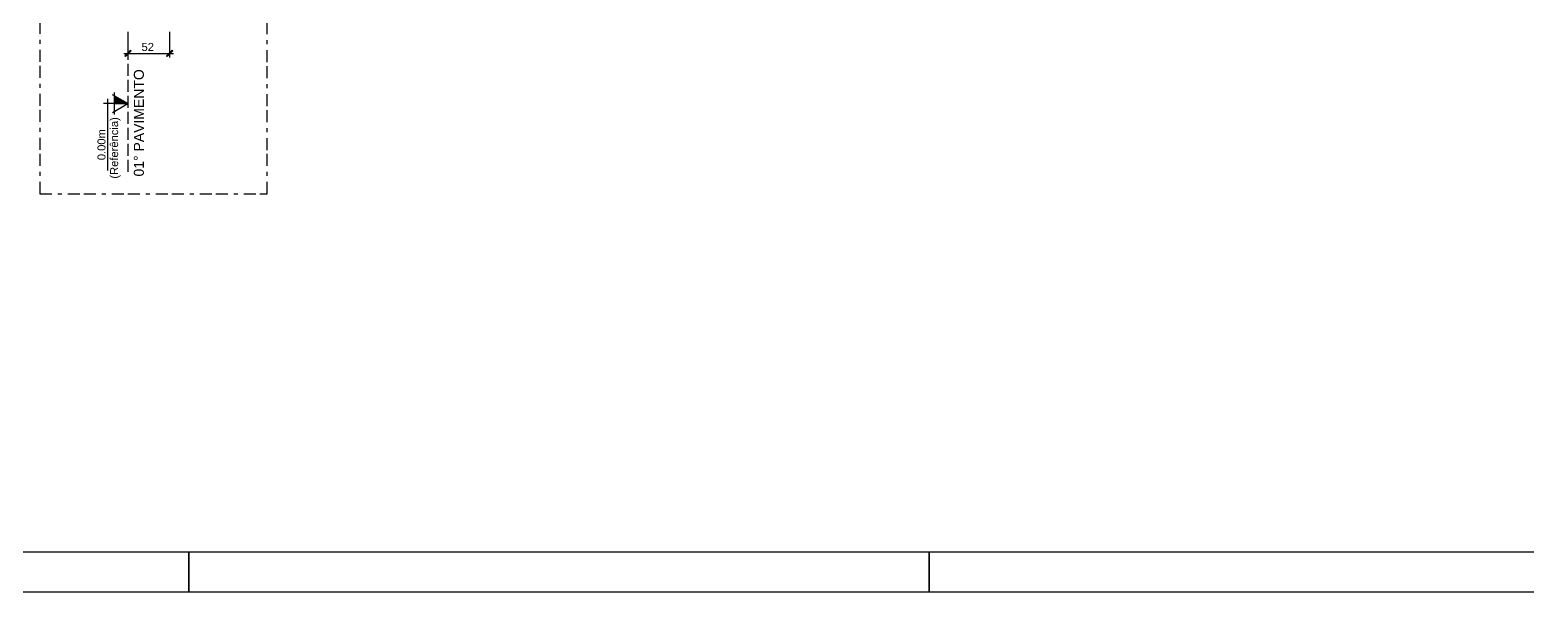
# Model space of a CAD drawing. Extents: x 0 to 119, y 0 to 84.
# Drawn here: x 59.43 to 96.84, y 0 to 14.06 of the extents above; entities that cross this region are included whole.
import ezdxf

# ---------------------------------------------------------------- set-up
doc = ezdxf.new("R2010")
doc.units = 0
doc.linetypes.add('ESTILO_TQS_0003', pattern=[0.92, 0.3, -0.15, 0.02, -0.15, 0.3])
doc.linetypes.add('ESTILO_TQS_0005', pattern=[0.4, 0.3, -0.1])
for name, color, linetype in [('1', 1, 'CONTINUOUS'), ('2', 2, 'CONTINUOUS'), ('7', 7, 'CONTINUOUS')]:
    doc.layers.add(name, color=color, linetype=linetype)
doc.styles.add('TQS_ARIAL', font='arial.ttf')

msp = doc.modelspace()

# ---------------------------------------------------------------- linework, layer by layer
at = {"layer": '1', "linetype": 'CONTINUOUS'}
for p, q in [((61.873702, 14.006398), (61.873702, 13.370813)), ((62.913702, 14.006398), (62.913702, 13.370813)), ((61.773702, 13.470813), (63.013702, 13.470813))]:
    msp.add_line(p, q, dxfattribs=at)
at = {"layer": '1', "linetype": 'ESTILO_TQS_0005'}
msp.add_line((61.873702, 14.006398), (61.873702, 10.421078), dxfattribs=at)
at = {"layer": '1', "linetype": 'CONTINUOUS'}
for points in [[(118.900085, 59.400046), (118.900085, 29.700046), (117.900085, 29.700046), (118.900085, 29.700046), (118.900085, 0.000046), (100.400085, 0.000046), (100.400085, 1.000046), (100.400085, 0.000046), (81.900085, 0.000046), (81.900085, 1.000046), (81.900085, 0.000046), (63.400085, 0.000046), (63.400085, 1.000046), (63.400085, 0.000046), (44.900085, 0.000046)], [(61.811819, 13.391252), (61.954724, 13.534158), (61.937047, 13.551835), (61.794141, 13.40893), (61.811819, 13.391252)], [(62.851819, 13.391252), (62.994724, 13.534158), (62.977047, 13.551835), (62.834141, 13.40893), (62.851819, 13.391252)], [(61.873702, 12.213738), (61.540369, 12.402945), (61.540369, 12.214031), (61.873702, 12.213738)]]:
    msp.add_lwpolyline(points, dxfattribs=at)
for points in [[(61.811819, 13.391252), (61.937047, 13.551835), (61.794141, 13.40893)], [(61.811819, 13.391252), (61.954724, 13.534158), (61.937047, 13.551835)], [(62.851819, 13.391252), (62.977047, 13.551835), (62.834141, 13.40893)], [(62.851819, 13.391252), (62.994724, 13.534158), (62.977047, 13.551835)], [(61.811819, 13.391252), (61.794141, 13.40893), (61.811819, 13.391252)], [(62.851819, 13.391252), (62.834141, 13.40893), (62.851819, 13.391252)], [(61.873702, 12.213738), (61.540369, 12.402945), (61.540369, 12.214031)], [(61.873702, 12.213738), (61.540369, 12.214031), (61.873702, 12.213738)]]:
    msp.add_solid(points, dxfattribs=at)
at = {"layer": '2', "linetype": 'CONTINUOUS'}
for p, q in [((61.873702, 12.213738), (61.489403, 12.431874)), ((61.540369, 11.939091), (61.540369, 12.48897)), ((61.873702, 12.213738), (61.260527, 12.213738)), ((61.373702, 10.543929), (61.373702, 12.335294)), ((61.489403, 11.995602), (61.873702, 12.213738))]:
    msp.add_line(p, q, dxfattribs=at)
at = {"layer": '2', "linetype": 'ESTILO_TQS_0003'}
msp.add_lwpolyline([(59.67386, 9.953982), (65.356927, 9.953982), (65.356927, 74.757582), (59.67386, 74.757582), (59.67386, 9.953982)], dxfattribs=at)
at = {"layer": '7', "linetype": 'CONTINUOUS'}
msp.add_line((117.900085, 1.000046), (2.500085, 1.000046), dxfattribs=at)

# ---------------------------------------------------------------- texts
at = {"layer": '1', "linetype": 'CONTINUOUS', "style": 'TQS_ARIAL'}
for s, p in [('(Referência)', (61.628806, 10.337633)), ('0.00m', (61.312748, 10.799302))]:
    msp.add_text(s, height=0.2, rotation=90, dxfattribs=at).set_placement(p)
at = {"layer": '2', "linetype": 'CONTINUOUS', "style": 'TQS_ARIAL'}
msp.add_text('52', height=0.2, dxfattribs=at).set_placement((62.213702, 13.530813))
msp.add_text('01%%d PAVIMENTO', height=0.25, rotation=-270, dxfattribs=at).set_placement((62.272038, 10.391579))

doc.saveas('drawing.dxf')
